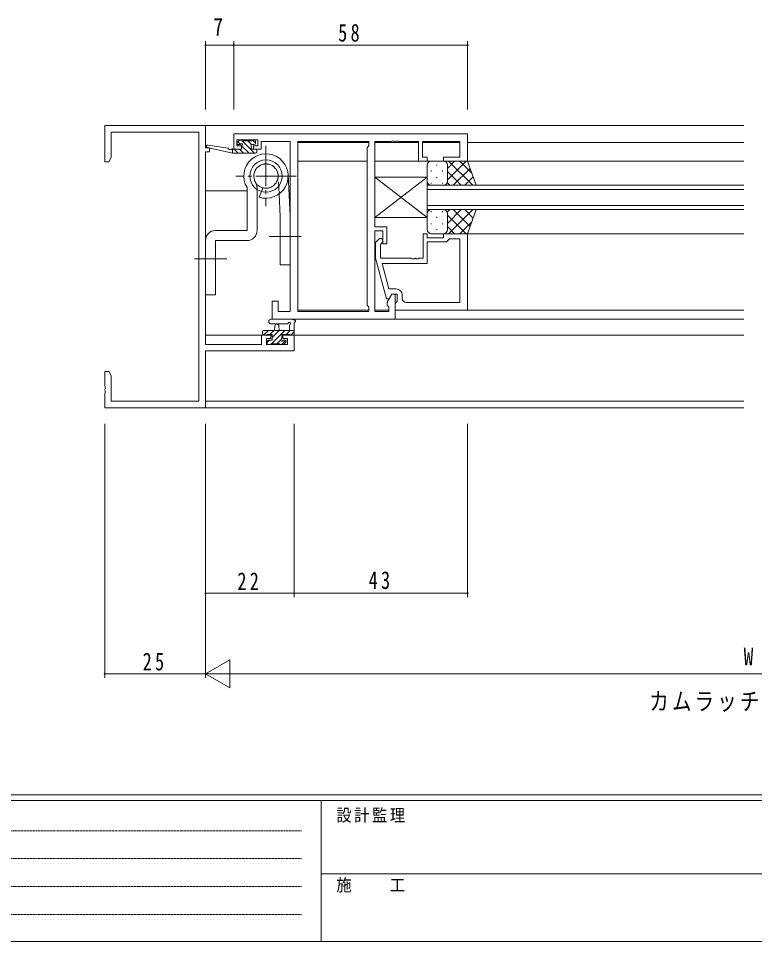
# Model space of a CAD drawing. Units: millimetres on the paper. Extents: x -397 to 397, y -282 to 282.
# Drawn here: x -211.4 to -28.8, y -282.1 to -53.1 of the extents above; entities that cross this region are included whole.
import ezdxf
from ezdxf.enums import TextEntityAlignment as Align

# ---------------------------------------------------------------- set-up
doc = ezdxf.new("R2010")
doc.units = ezdxf.units.MM
for name, pattern in [('USER1', [0.375, 0.25, -0.125]), ('USER2', [13, 10, -1, 1, -1]), ('USER4', [4, 3, -1])]:
    doc.linetypes.add(name, pattern=pattern)
for name, color, linetype, lineweight in [('0-1_YKK_ZWAK', 7, 'Continuous', 18), ('0-3_YKK_11', 7, 'Continuous', 18), ('0-4_YKK_12', 2, 'Continuous', 18), ('0-6_YKK_13', 4, 'Continuous', 18), ('0-7_YKK_D', 6, 'Continuous', 18)]:
    doc.layers.add(name, color=color, linetype=linetype, lineweight=lineweight)
doc.layers.add('0-2_USER1', color=7, linetype='Continuous')
doc.styles.add('ＭＳ ゴシック', font='')
doc.styles.get('ＭＳ ゴシック').set_extended_font_data('MS Gothic')

msp = doc.modelspace()

# ---------------------------------------------------------------- linework, layer by layer
at = {"layer": '0-1_YKK_ZWAK'}
for p, q in [((376.092, -245.688), (-393.908, -245.688)), ((338.292, -247.088), (-393.908, -247.088)), ((-136.308, -247.088), (-136.308, -282.088)), ((-136.308, -265.287), (-7.508, -265.287)), ((-393.908, -282.088), (338.292, -282.088))]:
    msp.add_line(p, q, dxfattribs=at)
at = {"layer": '0-1_YKK_ZWAK', "linetype": 'USER1'}
for p, q in [((-389.31, -254.6), (-141.117, -254.6)), ((-389.31, -261.529), (-141.117, -261.529)), ((-389.31, -268.457), (-141.117, -268.457)), ((-389.31, -275.386), (-141.117, -275.386))]:
    msp.add_line(p, q, dxfattribs=at)
at = {"layer": '0-3_YKK_11'}
for p, q in [((-189.984, -79.688), (-164.984, -79.688)), ((-164.984, -79.688), (-164.984, -85.188)), ((-166.614, -81.318), (-188.354, -81.318)), ((-166.614, -148.058), (-166.614, -81.318)), ((-157.984, -85.488), (-157.984, -81.688)), ((-157.984, -81.688), (-99.984, -81.688)), ((-99.984, -81.688), (-99.984, -88.488)), ((-151.984, -83.188), (-157.184, -83.188)), ((-156.084, -84.688), (-156.084, -85.488)), ((-153.084, -85.488), (-153.084, -84.688)), ((-143.984, -83.618), (-151.184, -83.618)), ((-151.184, -83.618), (-151.184, -84.418)), ((-151.184, -84.418), (-151.184, -85.488)), ((-143.984, -125.758), (-143.984, -83.618)), ((-124.484, -83.618), (-142.054, -83.618)), ((-142.054, -83.618), (-142.054, -125.758)), ((-142.054, -83.618), (-142.054, -125.758)), ((-124.914, -85.118), (-124.484, -84.688)), ((-124.484, -84.688), (-124.484, -83.618)), ((-118.942, -83.618), (-122.984, -83.618)), ((-122.984, -83.618), (-122.984, -104.788)), ((-117.942, -83.618), (-118.025, -83.618)), ((-112.184, -83.618), (-117.025, -83.618)), ((-112.184, -88.488), (-112.184, -83.618)), ((-101.914, -83.618), (-111.184, -83.618)), ((-111.184, -83.618), (-111.184, -87.488)), ((-101.914, -87.488), (-101.914, -83.618)), ((-164.984, -85.188), (-163.984, -85.188)), ((-164.984, -86.188), (-164.984, -133.958)), ((-156.084, -85.488), (-157.984, -85.488)), ((-151.184, -85.488), (-153.084, -85.488)), ((-124.914, -124.258), (-124.914, -85.118)), ((-109.984, -88.488), (-112.184, -88.488)), ((-105.984, -87.488), (-101.914, -87.488)), ((-105.984, -88.488), (-105.984, -87.488)), ((-99.984, -88.488), (-105.984, -88.488)), ((-122.984, -104.788), (-119.984, -104.788)), ((-119.984, -104.788), (-119.984, -108.988)), ((-120.984, -105.788), (-122.984, -105.788)), ((-122.984, -105.788), (-122.984, -125.758)), ((-120.984, -108.988), (-120.984, -105.788)), ((-110.984, -106.488), (-110.984, -112.588)), ((-109.984, -106.488), (-110.984, -106.488)), ((-109.984, -107.488), (-109.984, -106.488)), ((-105.984, -107.488), (-109.984, -107.488)), ((-99.984, -106.488), (-105.984, -106.488)), ((-105.984, -106.488), (-105.984, -107.488)), ((-99.984, -125.488), (-99.984, -106.488)), ((-122.008, -107.863), (-122.784, -108.639)), ((-122.784, -108.639), (-122.784, -112.584)), ((-121.584, -109.136), (-121.159, -108.712)), ((-121.584, -112.588), (-121.584, -109.136)), ((-119.984, -108.988), (-120.984, -108.988)), ((-109.984, -108.488), (-105.184, -108.488)), ((-109.984, -113.888), (-109.984, -108.488)), ((-105.184, -108.488), (-104.684, -107.988)), ((-104.684, -107.988), (-104.484, -107.788)), ((-104.484, -107.788), (-101.914, -107.788)), ((-101.914, -107.788), (-101.914, -123.558)), ((-101.914, -107.788), (-101.914, -123.558)), ((-122.784, -112.584), (-120.076, -122.688)), ((-113.942, -112.588), (-121.584, -112.588)), ((-119.504, -120.188), (-121.192, -113.888)), ((-121.192, -113.888), (-109.984, -113.888)), ((-110.984, -112.588), (-112.025, -112.588)), ((-117.684, -120.188), (-119.504, -120.188)), ((-148.484, -123.188), (-146.984, -123.188)), ((-148.484, -127.688), (-148.484, -123.188)), ((-146.984, -123.188), (-146.984, -125.758)), ((-120.076, -122.688), (-119.476, -122.688)), ((-119.914, -123.445), (-118.784, -121.488)), ((-119.914, -124.258), (-119.914, -123.445)), ((-119.476, -122.688), (-118.784, -121.488)), ((-118.784, -121.488), (-117.984, -121.488)), ((-118.784, -121.488), (-117.484, -121.488)), ((-117.984, -121.488), (-117.984, -127.688)), ((-117.684, -123.488), (-117.984, -123.788)), ((-117.484, -123.288), (-117.684, -123.488)), ((-117.484, -121.488), (-117.484, -123.288)), ((-116.184, -122.558), (-116.184, -121.688)), ((-101.914, -123.558), (-115.184, -123.558)), ((-146.984, -125.758), (-143.984, -125.758)), ((-142.054, -125.758), (-124.484, -125.758)), ((-122.984, -125.758), (-119.484, -125.758)), ((-117.984, -123.788), (-117.984, -125.488)), ((-117.984, -125.488), (-99.984, -125.488)), ((-117.984, -127.688), (-148.484, -127.688)), ((-151.084, -131.688), (-148.784, -131.688)), ((-151.084, -133.958), (-151.084, -131.688)), ((-148.784, -132.488), (-149.884, -132.488)), ((-149.884, -132.488), (-149.884, -133.958)), ((-148.784, -131.688), (-148.784, -132.488)), ((-145.784, -131.688), (-142.984, -131.688)), ((-145.784, -132.488), (-145.784, -131.688)), ((-144.614, -132.488), (-145.784, -132.488)), ((-144.614, -133.958), (-144.614, -132.488)), ((-142.984, -131.688), (-142.984, -135.588)), ((-164.984, -133.958), (-151.084, -133.958)), ((-149.884, -133.958), (-144.614, -133.958)), ((-164.984, -135.588), (-164.984, -149.688)), ((-142.984, -135.588), (-164.984, -135.588)), ((-189.984, -144.229), (-189.984, -140.688)), ((-189.984, -140.688), (-188.984, -140.688)), ((-188.984, -140.688), (-188.354, -141.779)), ((-188.354, -141.779), (-188.354, -148.058)), ((-189.864, -144.413), (-189.984, -144.229)), ((-189.984, -149.688), (-189.984, -146.146)), ((-188.354, -148.058), (-166.614, -148.058)), ((-164.984, -149.688), (-189.984, -149.688))]:
    msp.add_line(p, q, dxfattribs=at)
for points in [[(-188.354, -81.318), (-188.354, -87.596), (-188.984, -88.688), (-189.984, -88.688), (-189.984, -79.688)], [(-157.184, -83.188), (-157.184, -84.688), (-156.084, -84.688)], [(-153.084, -84.688), (-151.984, -84.688), (-151.984, -83.188)], [(-118.025, -83.618), (-118.209, -83.498), (-118.758, -83.498), (-118.942, -83.618)], [(-117.025, -83.618), (-117.209, -83.498), (-117.758, -83.498), (-117.942, -83.618)], [(-163.984, -85.188), (-163.984, -86.188), (-164.984, -86.188)], [(-111.184, -87.488), (-109.984, -87.488), (-109.984, -88.488)], [(-112.025, -112.588), (-112.209, -112.708), (-112.758, -112.708), (-112.942, -112.588), (-113.025, -112.588), (-113.209, -112.708), (-113.758, -112.708), (-113.942, -112.588)], [(-124.484, -125.758), (-124.484, -124.688), (-124.914, -124.258)], [(-119.484, -125.758), (-119.484, -124.688), (-119.914, -124.258)], [(-189.984, -146.146), (-189.864, -145.963), (-189.864, -145.413), (-189.984, -145.229), (-189.984, -145.146), (-189.864, -144.963), (-189.864, -144.413)]]:
    msp.add_lwpolyline(points, dxfattribs=at)
for centre, radius, start, end in [((-121.584, -108.288), 0.6, 314.99999, 135.00001), ((-117.684, -121.688), 1.5, 0.00001, 89.99999), ((-115.184, -122.558), 1, 180.00001, 269.99999)]:
    msp.add_arc(centre, radius, start, end, dxfattribs=at)
at = {"layer": '0-4_YKK_12'}
for p, q in [((-165.284, -79.688), (-31.484, -79.688)), ((-142.054, -83.888), (-124.485, -83.888)), ((-142.054, -83.888), (-142.054, -125.458)), ((-122.982, -83.888), (-112.185, -83.888)), ((-111.182, -83.888), (-101.915, -83.888)), ((-99.984, -83.888), (-31.484, -83.888)), ((-164.484, -85.095), (-164.484, -85.188)), ((-142.054, -88.488), (-124.914, -88.488)), ((-122.984, -88.488), (-31.484, -88.488)), ((-164.984, -95.888), (-154.685, -95.888)), ((-144.295, -95.888), (-143.984, -95.888)), ((-109.984, -100.488), (-109.984, -94.488)), ((-109.984, -94.488), (-31.484, -94.488)), ((-31.484, -95.488), (-109.984, -95.488)), ((-109.984, -99.488), (-31.484, -99.488)), ((-31.484, -100.488), (-109.984, -100.488)), ((-100.484, -106.488), (-31.484, -106.488)), ((-142.054, -125.488), (-124.485, -125.488)), ((-122.982, -125.488), (-119.485, -125.488)), ((-117.984, -125.488), (-31.484, -125.488)), ((-142.054, -127.688), (-31.484, -127.688)), ((-164.984, -131.688), (-148.484, -131.688)), ((-146.084, -131.688), (-31.484, -131.688)), ((-164.984, -148.058), (-31.484, -148.058)), ((-165.284, -149.688), (-31.484, -149.688))]:
    msp.add_line(p, q, dxfattribs=at)
at = {"layer": '0-6_YKK_13'}
for p, q in [((-159.396, -85.307), (-164.436, -84.491)), ((-156.598, -83.375), (-157.098, -83.875)), ((-156.357, -84.32), (-156.95, -83.728)), ((-156.886, -84.388), (-156.547, -84.388)), ((-155.786, -83.288), (-156.386, -83.288)), ((-152.843, -86.488), (-156.043, -83.288)), ((-154.19, -86.488), (-156.018, -84.659)), ((-153.586, -83.488), (-155.586, -83.488)), ((-153.596, -84.388), (-154.496, -83.488)), ((-153.686, -85.488), (-153.686, -84.388)), ((-153.686, -84.388), (-152.886, -84.388)), ((-152.886, -83.288), (-153.386, -83.288)), ((-152.586, -84.051), (-153.349, -83.288)), ((-152.586, -84.088), (-152.586, -83.588)), ((-158.284, -86.488), (-164.549, -85.08)), ((-158.284, -85.488), (-158.371, -85.473)), ((-156.086, -85.488), (-158.284, -85.488)), ((-158.284, -86.488), (-158.284, -85.488)), ((-158.231, -86.488), (-158.284, -86.435)), ((-152.586, -86.488), (-158.284, -86.488)), ((-156.884, -86.488), (-157.884, -85.488)), ((-155.537, -86.488), (-156.537, -85.488)), ((-156.086, -84.849), (-156.086, -85.488)), ((-152.586, -85.488), (-153.686, -85.488)), ((-152.307, -85.676), (-152.474, -85.509)), ((-152.286, -86.188), (-152.286, -85.788)), ((-108.984, -88.488), (-105.984, -88.488)), ((-99.984, -88.488), (-105.984, -88.488)), ((-104.984, -90.28), (-103.192, -88.488)), ((-104.984, -93.109), (-100.363, -88.488)), ((-104.715, -88.488), (-98.715, -94.488)), ((-101.887, -88.488), (-98.926, -91.449)), ((-109.984, -93.488), (-109.984, -89.488)), ((-109.035, -90.823), (-109.035, -91.023)), ((-107.62, -89.408), (-107.62, -89.608)), ((-106.205, -90.823), (-106.205, -91.023)), ((-104.984, -89.488), (-104.984, -93.088)), ((-104.984, -89.888), (-104.984, -93.488)), ((-104.984, -91.048), (-101.544, -94.488)), ((-103.535, -94.488), (-99.339, -90.292)), ((-144.49, -91.915), (-143.987, -102.064)), ((-109.984, -92.488), (-122.984, -92.488)), ((-109.984, -92.488), (-122.984, -92.488)), ((-122.984, -92.488), (-122.984, -102.488)), ((-122.984, -92.488), (-122.984, -102.488)), ((-109.984, -102.488), (-122.984, -92.488)), ((-109.984, -92.488), (-122.984, -102.488)), ((-109.984, -102.488), (-122.984, -92.488)), ((-122.984, -102.488), (-109.984, -92.488)), ((-109.984, -92.488), (-109.984, -102.488)), ((-109.984, -92.488), (-109.984, -102.488)), ((-109.035, -93.853), (-109.035, -94.053)), ((-107.62, -92.438), (-107.62, -92.638)), ((-106.205, -93.853), (-106.205, -94.053)), ((-105.04, -93.82), (-104.372, -94.488)), ((-100.707, -94.488), (-98.595, -92.377)), ((-154.683, -95.046), (-154.683, -105.688)), ((-152.183, -105.688), (-152.183, -95.529)), ((-151.123, -96.022), (-151.684, -97.418)), ((-105.984, -94.488), (-108.984, -94.488)), ((-146.484, -102.188), (-146.746, -96.633)), ((-105.984, -100.488), (-108.984, -100.488)), ((-97.841, -100.488), (-105.984, -100.488)), ((-105.04, -101.156), (-104.372, -100.488)), ((-104.984, -103.928), (-101.544, -100.488)), ((-104.715, -106.488), (-98.715, -100.488)), ((-103.535, -100.488), (-99.339, -104.684)), ((-100.707, -100.488), (-98.595, -102.6)), ((-97.841, -100.488), (-99.984, -106.488)), ((-146.484, -114.188), (-146.484, -102.188)), ((-143.987, -102.064), (-143.984, -114.188)), ((-122.984, -102.488), (-109.984, -102.488)), ((-109.984, -102.488), (-122.984, -102.488)), ((-109.984, -101.488), (-109.984, -105.488)), ((-109.035, -101.123), (-109.035, -100.923)), ((-107.62, -102.538), (-107.62, -102.338)), ((-106.205, -101.123), (-106.205, -100.923)), ((-104.984, -105.088), (-104.984, -101.488)), ((-104.984, -101.868), (-100.363, -106.488)), ((-104.984, -105.488), (-104.984, -101.888)), ((-109.035, -104.153), (-109.035, -103.953)), ((-106.205, -104.153), (-106.205, -103.953)), ((-104.984, -104.696), (-103.192, -106.488)), ((-101.887, -106.488), (-98.926, -103.527)), ((-154.683, -105.688), (-162.484, -105.688)), ((-108.984, -106.488), (-105.984, -106.488)), ((-107.62, -105.568), (-107.62, -105.368)), ((-99.984, -106.488), (-105.984, -106.488)), ((-164.984, -108.188), (-164.984, -121.688)), ((-162.484, -108.188), (-154.683, -108.188)), ((-162.484, -121.688), (-162.484, -108.188)), ((-143.984, -114.188), (-146.484, -114.188)), ((-164.984, -121.688), (-162.484, -121.688)), ((-148.711, -127.688), (-143.549, -127.688)), ((-150.588, -131.688), (-149.388, -130.488)), ((-142.984, -130.488), (-150.584, -130.488)), ((-149.041, -131.488), (-148.041, -130.488)), ((-148.711, -128.888), (-144.75, -128.89)), ((-148.647, -133.788), (-145.347, -130.488)), ((-148.484, -132.277), (-146.694, -130.488)), ((-147.884, -130.488), (-147.782, -129.343)), ((-146.684, -130.488), (-146.786, -129.343)), ((-145, -131.488), (-144, -130.488)), ((-144.184, -129.307), (-144.184, -130.488)), ((-142.984, -131.388), (-142.984, -128.707)), ((-150.884, -130.788), (-150.884, -131.388)), ((-150.584, -131.688), (-149.984, -131.688)), ((-149.784, -131.488), (-148.484, -131.488)), ((-148.484, -131.488), (-148.484, -132.888)), ((-147.3, -133.788), (-146.321, -132.808)), ((-146.084, -131.488), (-144.084, -131.488)), ((-146.084, -132.427), (-146.084, -131.488)), ((-143.884, -131.688), (-143.284, -131.688)), ((-143.853, -131.688), (-142.984, -130.818)), ((-149.684, -133.477), (-149.094, -132.888)), ((-149.684, -133.188), (-149.684, -133.688)), ((-148.484, -132.888), (-149.384, -132.888)), ((-149.384, -133.988), (-148.884, -133.988)), ((-148.843, -133.983), (-148.688, -133.828)), ((-148.684, -133.788), (-146.584, -133.788)), ((-146.384, -133.988), (-145.784, -133.988)), ((-146.153, -133.988), (-145.109, -132.944)), ((-145.284, -132.888), (-145.623, -132.888)), ((-145.571, -133.9), (-145.071, -133.4))]:
    msp.add_line(p, q, dxfattribs=at)
at = {"layer": '0-6_YKK_13', "linetype": 'USER2'}
for p, q in [((-149.984, -84.688), (-149.984, -99.688)), ((-142.484, -92.188), (-157.484, -92.188)), ((-141.232, -107.188), (-149.235, -107.188)), ((-159.732, -112.689), (-167.735, -112.689))]:
    msp.add_line(p, q, dxfattribs=at)
at = {"layer": '0-6_YKK_13', "linetype": 'USER4'}
for p, q in [((-146.746, -96.633), (-146.962, -92.045)), ((-152.183, -95.529), (-152.183, -95.093)), ((-150.757, -95.112), (-151.123, -96.022))]:
    msp.add_line(p, q, dxfattribs=at)
at = {"layer": '0-6_YKK_13'}
msp.add_lwpolyline([(-105.984, -94.488), (-97.841, -94.488), (-99.984, -88.488)], dxfattribs=at)
msp.add_circle((-149.984, -92.188), 4, dxfattribs=at)
at = {"layer": '0-6_YKK_13', "linetype": 'USER4'}
msp.add_circle((-149.984, -92.188), 3, dxfattribs=at)
at = {"layer": '0-6_YKK_13'}
for centre, radius, start, end in [((-164.484, -84.788), 0.3, 80.80246, 257.34138), ((-156.886, -84.088), 0.3, 135, 270), ((-156.386, -83.588), 0.3, 90, 135), ((-156.547, -84.088), 0.3, 270, 326.94427), ((-156.086, -84.388), 0.25, 303.05573, 146.94427), ((-155.786, -84.849), 0.3, 123.05573, 180), ((-155.786, -83.488), 0.2, 0, 90), ((-153.386, -83.488), 0.2, 90, 180), ((-152.886, -83.588), 0.3, 0, 90), ((-152.886, -84.088), 0.3, 270, 0), ((-159.444, -85.603), 0.3, 20.80246, 80.80246), ((-158.884, -85.39), 0.3, 200.80246, 320.80246), ((-158.419, -85.77), 0.3, 80.80246, 140.80246), ((-149.984, -92.188), 5.5, 251.99529, 211.3077), ((-152.586, -85.788), 0.3, 0, 90), ((-152.586, -86.188), 0.3, 270, 0), ((-108.984, -89.488), 1, 90, 180), ((-105.984, -89.488), 1, 0, 90), ((-105.984, -89.488), 1, 0, 90), ((-108.984, -93.488), 1, 180, 270), ((-105.984, -93.488), 1, 270, 0), ((-105.984, -93.488), 1, 270, 0), ((-108.984, -101.488), 1, 90, 180), ((-105.984, -101.488), 1, 0, 90), ((-105.984, -101.488), 1, 0, 90), ((-162.484, -108.188), 2.5, 90, 180), ((-154.683, -105.688), 2.5, 270, 0), ((-108.984, -105.488), 1, 180, 270), ((-105.984, -105.488), 1, 270, 0), ((-105.984, -105.488), 1, 270, 0), ((-148.711, -128.288), 0.6, 89.95977, 269.95977), ((-143.549, -127.988), 0.3, 40.52878, 90), ((-143.093, -127.598), 0.3, 220.52878, 280.52878), ((-142.984, -128.188), 0.3, 300, 100.52878), ((-150.584, -130.788), 0.3, 90, 180), ((-147.284, -129.388), 0.5, 5.09207, 174.90793), ((-144.75, -128.59), 0.3, 269.95977, 340.81024), ((-144.184, -128.788), 0.3, 300, 160.81024), ((-143.884, -129.307), 0.3, 120, 180), ((-142.684, -128.707), 0.3, 120, 180), ((-150.584, -131.388), 0.3, 180, 270), ((-149.984, -131.488), 0.2, 270, 0), ((-146.084, -132.888), 0.25, 123.05573, 326.94427), ((-146.384, -132.427), 0.3, 303.05573, 0), ((-143.884, -131.488), 0.2, 180, 270), ((-143.284, -131.388), 0.3, 270, 0), ((-149.384, -133.188), 0.3, 90, 180), ((-149.384, -133.688), 0.3, 180, 270), ((-148.884, -133.788), 0.2, 270, 0), ((-146.384, -133.788), 0.2, 180, 270), ((-145.623, -133.188), 0.3, 90, 146.94427), ((-145.784, -133.688), 0.3, 270, 315), ((-145.284, -133.188), 0.3, 315, 90)]:
    msp.add_arc(centre, radius, start, end, dxfattribs=at)
at = {"layer": '0-6_YKK_13', "linetype": 'USER4'}
for centre, radius, start, end in [((-149.984, -92.188), 3.025, 255.18169, 211.7314), ((-154.683, -95.093), 2.5, 0, 31.7314)]:
    msp.add_arc(centre, radius, start, end, dxfattribs=at)
at = {"layer": '0-7_YKK_D'}
for p, q in [((-164.984, -75.688), (-164.984, -58.688)), ((-157.984, -75.688), (-157.984, -58.688)), ((-157.984, -75.688), (-157.984, -58.688)), ((-99.984, -75.688), (-99.984, -58.688)), ((-157.984, -59.688), (-164.984, -59.688)), ((-99.984, -59.688), (-157.984, -59.688)), ((-189.984, -153.688), (-189.984, -216.688)), ((-164.984, -153.688), (-164.984, -196.688)), ((-164.984, -153.688), (-164.984, -216.688)), ((-142.984, -153.688), (-142.984, -196.688)), ((-142.984, -153.688), (-142.984, -196.688)), ((-99.984, -153.688), (-99.984, -196.688)), ((-164.984, -179.688), (-164.984, -216.688)), ((-164.984, -215.688), (-158.921, -212.188)), ((98.016, -215.688), (-157.984, -215.688))]:
    msp.add_line(p, q, dxfattribs=at)
for points in [[(-99.984, -195.688), (-142.984, -195.688), (-164.984, -195.688)], [(-164.984, -215.688), (-158.921, -219.188), (-158.921, -212.188)], [(-189.984, -215.688), (-164.984, -215.688), (-152.859, -215.688)]]:
    msp.add_lwpolyline(points, dxfattribs=at)
for centre, start, end in [((-164.984, -59.688), 0, 180), ((-164.984, -59.688), 180, 0), ((-157.984, -59.688), 0, 180), ((-157.984, -59.688), 0, 180), ((-157.984, -59.688), 180, 0), ((-157.984, -59.688), 180, 0), ((-99.984, -59.688), 0, 180), ((-99.984, -59.688), 180, 0), ((-164.984, -195.688), 0, 180), ((-164.984, -195.688), 180, 0), ((-142.984, -195.688), 0, 180), ((-142.984, -195.688), 0, 180), ((-142.984, -195.688), 180, 0), ((-142.984, -195.688), 180, 0), ((-99.984, -195.688), 0, 180), ((-99.984, -195.688), 180, 0), ((-189.984, -215.688), 0, 180), ((-189.984, -215.688), 180, 0)]:
    msp.add_arc(centre, 0.106, start, end, dxfattribs=at)

# ---------------------------------------------------------------- texts
at = {"layer": '0-1_YKK_ZWAK', "char_height": 3.079, "attachment_point": 7, "style": 'ＭＳ ゴシック'}
for s, insert in [('\\T1.17;\\W0.9;設計監理', (-132.539, -252.62)), ('\\T1.17;\\W0.9;施\u3000\u3000工', (-132.539, -269.942))]:
    msp.add_mtext(s, dxfattribs=dict(at, insert=insert))
at = {"layer": '0-2_USER1', "insert": (-54.91, -225.14), "char_height": 4.399, "attachment_point": 7, "style": 'ＭＳ ゴシック'}
msp.add_mtext('\\T1.17;\\W0.8;カムラッチハンドル', dxfattribs=at)
at = {"layer": '0-7_YKK_D', "color": 7, "style": 'ＭＳ ゴシック', "width": 0.8}
for s, p in [('7', (-163.031, -58.688)), ('W', (-31.519, -214.888))]:
    msp.add_text(s, height=4.399, dxfattribs=at).set_placement(p, align=Align.BOTTOM_LEFT)
at = {"layer": '0-7_YKK_D', "color": 7, "char_height": 4.399, "attachment_point": 7, "style": 'ＭＳ ゴシック'}
for s, insert in [('\\T1.37;\\W0.75;58', (-132.078, -58.888)), ('\\T1.37;\\W0.75;22', (-157.078, -194.888)), ('\\T1.37;\\W0.75;43', (-124.517, -194.688)), ('\\T1.37;\\W0.75;25', (-180.566, -214.888))]:
    msp.add_mtext(s, dxfattribs=dict(at, insert=insert))

doc.saveas('drawing.dxf')
